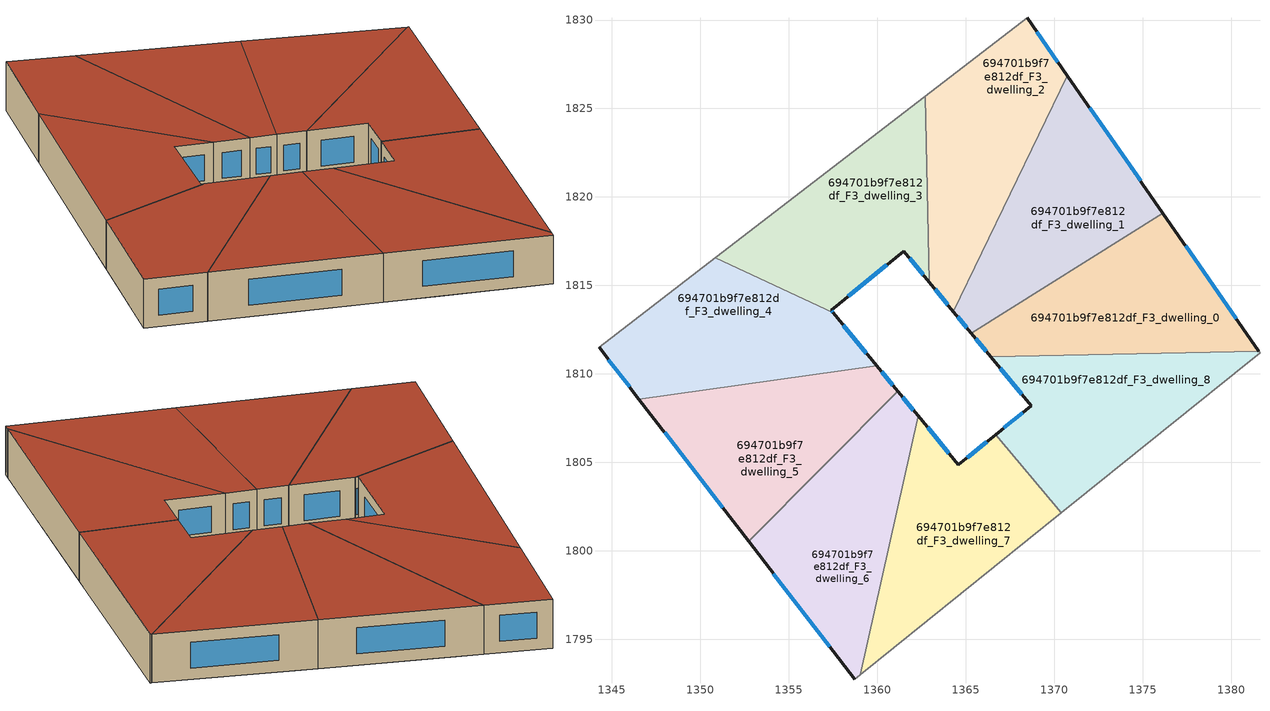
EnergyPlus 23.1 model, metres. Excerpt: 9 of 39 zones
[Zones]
694701b9f7e812df_F3_dwelling_0
 floor to 694701b9f7e812df_F2_dwelling_0 (EU_floor_Construction): 1376.69,1818.31 1381.58,1811.29 1366.41,1810.97 1365.41,1812.18 z9
 floor to 694701b9f7e812df_F2_dwelling_1 (EU_floor_Construction): 1376.15,1819.09 1376.69,1818.31 1365.41,1812.18 1365.31,1812.31 z9
 wall outside (EU_wall_Construction): 1365.31,1812.31 1366.41,1810.97 / 1381.58,1811.29 1376.15,1819.09 z9:12
 wall to 694701b9f7e812df_F3_dwelling_1 (EU_wall_Construction): 1376.15,1819.09 1365.31,1812.31 z9:12
 wall to 694701b9f7e812df_F3_dwelling_8 (EU_wall_Construction): 1366.41,1810.97 1381.58,1811.29 z9:12
 window (EU_Window_Construction): 1365.57,1812 1366.15,1811.29 / 1380.3,1813.12 1377.42,1817.26 z9.7:11.3
 roof outside (EU_roof_Construction): 1381.58,1811.29 1376.15,1819.09 1365.31,1812.31 1366.41,1810.97 z12
694701b9f7e812df_F3_dwelling_1
 floor to 694701b9f7e812df_F2_dwelling_1 (EU_floor_Construction): 1371.82,1825.31 1376.15,1819.09 1365.31,1812.31 1364.5,1813.29 z9
 floor to 694701b9f7e812df_F2_dwelling_2 (EU_floor_Construction): 1370.74,1826.86 1371.82,1825.31 1364.5,1813.29 1364.31,1813.52 z9
 wall outside (EU_wall_Construction): 1364.31,1813.52 1365.31,1812.31 / 1376.15,1819.09 1370.74,1826.86 z9:12
 wall to 694701b9f7e812df_F3_dwelling_2 (EU_wall_Construction): 1370.74,1826.86 1364.31,1813.52 z9:12
 window (EU_Window_Construction): 1364.54,1813.24 1365.07,1812.6 / 1374.88,1820.91 1372.01,1825.04 z9.7:11.3
 roof outside (EU_roof_Construction): 1376.15,1819.09 1370.74,1826.86 1364.31,1813.52 1365.31,1812.31 z12
694701b9f7e812df_F3_dwelling_2
 floor to 694701b9f7e812df_F2_dwelling_2 (EU_floor_Construction): 1368.48,1830.12 1370.74,1826.86 1364.31,1813.52 1363.6,1814.4 1365.74,1828 z9
 floor to 694701b9f7e812df_F2_dwelling_3 (EU_floor_Construction): 1365.74,1828 1363.6,1814.4 1362.95,1815.18 1362.72,1825.69 z9
 wall outside (EU_wall_Construction): 1362.95,1815.18 1364.31,1813.52 / 1370.74,1826.86 1368.48,1830.12 z9:12
 wall to 694701b9f7e812df_F3_dwelling_3 (EU_wall_Construction): 1362.72,1825.69 1362.95,1815.18 z9:12
 wall adiabatic (EU_wall_Construction): 1368.48,1830.12 1362.72,1825.69 z9:12
 window (EU_Window_Construction): 1363.27,1814.79 1363.99,1813.91 / 1370.21,1827.63 1369.01,1829.35 z9.7:11.3
 roof outside (EU_roof_Construction): 1364.31,1813.52 1370.74,1826.86 1368.48,1830.12 1362.72,1825.69 1362.95,1815.18 z12
694701b9f7e812df_F3_dwelling_3
 floor to 694701b9f7e812df_F2_dwelling_3 (EU_floor_Construction): 1362.72,1825.69 1362.95,1815.18 1361.5,1816.95 1359.56,1815.36 1355.71,1820.29 z9
 floor to 694701b9f7e812df_F2_dwelling_4 (EU_floor_Construction): 1355.71,1820.29 1359.56,1815.36 1357.4,1813.6 1357.51,1813.47 1350.85,1816.56 z9
 wall outside (EU_wall_Construction): 1357.51,1813.47 1357.4,1813.6 1361.5,1816.95 1362.95,1815.18 z9:12
 wall to 694701b9f7e812df_F3_dwelling_4 (EU_wall_Construction): 1350.85,1816.56 1357.51,1813.47 z9:12
 wall adiabatic (EU_wall_Construction): 1362.72,1825.69 1350.85,1816.56 z9:12
 window (EU_Window_Construction): 1361.84,1816.53 1362.61,1815.59 / 1358.36,1814.39 1360.54,1816.16 / 1357.48,1813.5 1357.42,1813.57 z9.7:11.3
 roof outside (EU_roof_Construction): 1362.95,1815.18 1362.72,1825.69 1350.85,1816.56 1357.51,1813.47 1357.4,1813.6 1361.5,1816.95 z12
694701b9f7e812df_F3_dwelling_4
 floor to 694701b9f7e812df_F2_dwelling_4 (EU_floor_Construction): 1357.51,1813.47 1359.33,1811.25 1345.62,1812.53 1350.85,1816.56 z9
 floor to 694701b9f7e812df_F2_dwelling_5 (EU_floor_Construction): 1359.33,1811.25 1359.97,1810.47 1346.54,1808.58 1344.28,1811.5 1345.62,1812.53 z9
 wall outside (EU_wall_Construction): 1359.97,1810.47 1357.51,1813.47 / 1344.28,1811.5 1346.54,1808.58 z9:12
 wall to 694701b9f7e812df_F3_dwelling_5 (EU_wall_Construction): 1346.54,1808.58 1359.97,1810.47 z9:12
 wall adiabatic (EU_wall_Construction): 1350.85,1816.56 1344.28,1811.5 z9:12
 window (EU_Window_Construction): 1359.4,1811.17 1358.09,1812.76 / 1344.81,1810.82 1346.01,1809.26 z9.7:11.3
 roof outside (EU_roof_Construction): 1359.97,1810.47 1357.51,1813.47 1350.85,1816.56 1344.28,1811.5 1346.54,1808.58 z12
694701b9f7e812df_F3_dwelling_5
 floor to 694701b9f7e812df_F2_dwelling_6 (EU_floor_Construction): 1360.46,1809.88 1361.17,1809.02 1352.73,1800.54 1349.02,1805.36 z9
 floor to 694701b9f7e812df_F2_dwelling_5 (EU_floor_Construction): 1359.97,1810.47 1360.46,1809.88 1349.02,1805.36 1346.54,1808.58 z9
 wall outside (EU_wall_Construction): 1361.17,1809.02 1359.97,1810.47 / 1346.54,1808.58 1352.73,1800.54 z9:12
 wall to 694701b9f7e812df_F3_dwelling_6 (EU_wall_Construction): 1352.73,1800.54 1361.17,1809.02 z9:12
 window (EU_Window_Construction): 1360.89,1809.36 1360.26,1810.13 / 1347.99,1806.69 1351.28,1802.43 z9.7:11.3
 roof outside (EU_roof_Construction): 1352.73,1800.54 1361.17,1809.02 1359.97,1810.47 1346.54,1808.58 z12
694701b9f7e812df_F3_dwelling_6
 floor to 694701b9f7e812df_F2_dwelling_6 (EU_floor_Construction): 1361.17,1809.02 1361.52,1808.59 1354.59,1798.14 1352.73,1800.54 z9
 floor to 694701b9f7e812df_F2_dwelling_7 (EU_floor_Construction): 1361.52,1808.59 1362.31,1807.63 1359.03,1793 1358.73,1792.76 1354.59,1798.14 z9
 wall outside (EU_wall_Construction): 1362.31,1807.63 1361.17,1809.02 / 1352.73,1800.54 1358.73,1792.76 z9:12
 wall to 694701b9f7e812df_F3_dwelling_7 (EU_wall_Construction): 1359.03,1793 1362.31,1807.63 z9:12
 wall adiabatic (EU_wall_Construction): 1358.73,1792.76 1359.03,1793 z9:12
 window (EU_Window_Construction): 1362.04,1807.95 1361.44,1808.69 / 1354.14,1798.72 1357.32,1794.59 z9.7:11.3
 roof outside (EU_roof_Construction): 1359.03,1793 1362.31,1807.63 1361.17,1809.02 1352.73,1800.54 1358.73,1792.76 z12
694701b9f7e812df_F3_dwelling_7
 floor to 694701b9f7e812df_F2_dwelling_8 (EU_floor_Construction): 1366.7,1806.57 1370.41,1802.17 1361.05,1794.63 1362.6,1807.28 1364.59,1804.86 z9
 floor to 694701b9f7e812df_F2_dwelling_7 (EU_floor_Construction): 1362.31,1807.63 1362.6,1807.28 1361.05,1794.63 1359.03,1793 z9
 wall outside (EU_wall_Construction): 1366.7,1806.57 1364.59,1804.86 1362.31,1807.63 z9:12
 wall to 694701b9f7e812df_F3_dwelling_8 (EU_wall_Construction): 1370.41,1802.17 1366.7,1806.57 z9:12
 wall adiabatic (EU_wall_Construction): 1359.03,1793 1370.41,1802.17 z9:12
 window (EU_Window_Construction): 1364.05,1805.51 1362.85,1806.98 / 1366.2,1806.17 1365.08,1805.26 z9.7:11.3
 roof outside (EU_roof_Construction): 1370.41,1802.17 1366.7,1806.57 1364.59,1804.86 1362.31,1807.63 1359.03,1793 z12
694701b9f7e812df_F3_dwelling_8
 floor to 694701b9f7e812df_F2_dwelling_8 (EU_floor_Construction): 1371.69,1803.2 1370.41,1802.17 1366.7,1806.57 1367.33,1807.08 z9
 floor to 694701b9f7e812df_F2_dwelling_9 (EU_floor_Construction): 1381.58,1811.29 1381.63,1811.21 1371.69,1803.2 1367.33,1807.08 1368.7,1808.19 1366.41,1810.97 z9
 wall outside (EU_wall_Construction): 1366.41,1810.97 1368.7,1808.19 1366.7,1806.57 z9:12
 wall adiabatic (EU_wall_Construction): 1370.41,1802.17 1381.63,1811.21 1381.58,1811.29 z9:12
 window (EU_Window_Construction): 1368.23,1807.81 1367.17,1806.95 / 1366.95,1810.32 1368.16,1808.84 z9.7:11.3
 roof outside (EU_roof_Construction): 1381.63,1811.21 1381.58,1811.29 1366.41,1810.97 1368.7,1808.19 1366.7,1806.57 1370.41,1802.17 z12
[Building]
EU S2 Campaign: North Axis=0; Terrain=City; Solar Distribution=FullExterior
[Site:Location]
Budapest.Ferenc.Liszt.Intl.AP: Latitude=47.437; Longitude=19.256; Time Zone=1; Elevation=185
[SizingPeriod:WeatherFileDays]
AnnualSizingPeriod: Begin Month=1; Begin Day of Month=1; End Month=12; End Day of Month=31; Day of Week for Start Day=Monday; Use Weather File Daylight Saving Period=No; Use Weather File Rain and Snow Indicators=No
[MATERIAL]
EU_InternalMass_Material: Roughness=MediumRough; Thickness=0.1; Conductivity=1; Density=1800; Specific Heat=900; Thermal Absorptance=0.9; Solar Absorptance=0.7; Visible Absorptance=0.7
[MATERIAL:NOMASS] Roughness=MediumRough; Thermal Absorptance=0.9; Solar Absorptance=0.7; Visible Absorptance=0.7
Name | Thermal Resistance
EU_wall_NoMass | 0.832559
EU_roof_NoMass | 1.39638
EU_floor_NoMass | 0.872794
[WINDOWMATERIAL:SIMPLEGLAZINGSYSTEM]
EU_Window_SimpleGlazing: UFactor=2.79869; Solar Heat Gain Coefficient=0.75; Visible Transmittance=0.75
[CONSTRUCTION]
EU_wall_Construction: EU_wall_NoMass
EU_roof_Construction: EU_roof_NoMass
EU_floor_Construction: EU_floor_NoMass
EU_Window_Construction: EU_Window_SimpleGlazing
EU_InternalMass_Construction: EU_InternalMass_Material
[ZONE] Type=1; Multiplier=1; Ceiling Height=autocalculate; Floor Area=autocalculate; Part of Total Floor Area=Yes
Name | Volume
694701b9f7e812df_F3_dwelling_0; 694701b9f7e812df_F3_dwelling_7 | 213.059
694701b9f7e812df_F3_dwelling_1 | 213.038
694701b9f7e812df_F3_dwelling_2 | 213.041
694701b9f7e812df_F3_dwelling_3; 694701b9f7e812df_F3_dwelling_5 | 213.068
694701b9f7e812df_F3_dwelling_4 | 213.034
694701b9f7e812df_F3_dwelling_6 | 213.029
694701b9f7e812df_F3_dwelling_8 | 213.048
[INTERNALMASS] Construction=EU_InternalMass_Construction
Name | Zone or ZoneList | Surface Area
694701b9f7e812df_F3_dwelling_0_EU_InternalMass | 694701b9f7e812df_F3_dwelling_0 | 71.0195
694701b9f7e812df_F3_dwelling_1_EU_InternalMass | 694701b9f7e812df_F3_dwelling_1 | 71.0126
694701b9f7e812df_F3_dwelling_2_EU_InternalMass | 694701b9f7e812df_F3_dwelling_2 | 71.0138
694701b9f7e812df_F3_dwelling_3_EU_InternalMass | 694701b9f7e812df_F3_dwelling_3 | 71.023
694701b9f7e812df_F3_dwelling_4_EU_InternalMass | 694701b9f7e812df_F3_dwelling_4 | 71.0112
694701b9f7e812df_F3_dwelling_5_EU_InternalMass | 694701b9f7e812df_F3_dwelling_5 | 71.0227
694701b9f7e812df_F3_dwelling_6_EU_InternalMass | 694701b9f7e812df_F3_dwelling_6 | 71.0094
694701b9f7e812df_F3_dwelling_7_EU_InternalMass | 694701b9f7e812df_F3_dwelling_7 | 71.02
694701b9f7e812df_F3_dwelling_8_EU_InternalMass | 694701b9f7e812df_F3_dwelling_8 | 71.0161
[OTHEREQUIPMENT] Fuel Type=Electricity; Design Level Calculation Method=Watts/Area; Power per Zone Floor Area=1; Fraction Latent=0; Fraction Radiant=0; Fraction Lost=0; Carbon Dioxide Generation Rate=0; EndUse Subcategory=EU_Step8_InternalGains
Name | Zone or ZoneList or Space or SpaceList | Schedule
EU_Step8_InternalGain_694701b9f7e812df_F3_dwelling_0_f000 | 694701b9f7e812df_F3_dwelling_0 | EU_Step8_GainSchedule_694701b9f7e812df_F3_dwelling_0_f000
EU_Step8_InternalGain_694701b9f7e812df_F3_dwelling_1_f000 | 694701b9f7e812df_F3_dwelling_1 | EU_Step8_GainSchedule_694701b9f7e812df_F3_dwelling_1_f000
EU_Step8_InternalGain_694701b9f7e812df_F3_dwelling_2_f000 | 694701b9f7e812df_F3_dwelling_2 | EU_Step8_GainSchedule_694701b9f7e812df_F3_dwelling_2_f000
EU_Step8_InternalGain_694701b9f7e812df_F3_dwelling_3_f000 | 694701b9f7e812df_F3_dwelling_3 | EU_Step8_GainSchedule_694701b9f7e812df_F3_dwelling_3_f000
EU_Step8_InternalGain_694701b9f7e812df_F3_dwelling_4_f000 | 694701b9f7e812df_F3_dwelling_4 | EU_Step8_GainSchedule_694701b9f7e812df_F3_dwelling_4_f000
EU_Step8_InternalGain_694701b9f7e812df_F3_dwelling_5_f000 | 694701b9f7e812df_F3_dwelling_5 | EU_Step8_GainSchedule_694701b9f7e812df_F3_dwelling_5_f000
EU_Step8_InternalGain_694701b9f7e812df_F3_dwelling_6_f000 | 694701b9f7e812df_F3_dwelling_6 | EU_Step8_GainSchedule_694701b9f7e812df_F3_dwelling_6_f000
EU_Step8_InternalGain_694701b9f7e812df_F3_dwelling_7_f000 | 694701b9f7e812df_F3_dwelling_7 | EU_Step8_GainSchedule_694701b9f7e812df_F3_dwelling_7_f000
EU_Step8_InternalGain_694701b9f7e812df_F3_dwelling_8_f000 | 694701b9f7e812df_F3_dwelling_8 | EU_Step8_GainSchedule_694701b9f7e812df_F3_dwelling_8_f000
[ZONEVENTILATION:DESIGNFLOWRATE] Schedule=EU_AlwaysOn; Design Flow Rate Calculation Method=AirChanges/Hour; Air Changes per Hour=0.475469; Ventilation Type=Natural; Fan Pressure Rise=0; Fan Total Efficiency=1; Constant Term Coefficient=1; Temperature Term Coefficient=0; Velocity Term Coefficient=0; Velocity Squared Term Coefficient=0; Minimum Indoor Temperature=-100; Maximum Indoor Temperature=100; Delta Temperature=-100; Minimum Outdoor Temperature=-100; Maximum Outdoor Temperature=100; Maximum Wind Speed=40
Name | Zone or ZoneList or Space or SpaceList
EU_ConstantAir_694701b9f7e812df_F3_dwelling_0 | 694701b9f7e812df_F3_dwelling_0
EU_ConstantAir_694701b9f7e812df_F3_dwelling_1 | 694701b9f7e812df_F3_dwelling_1
EU_ConstantAir_694701b9f7e812df_F3_dwelling_2 | 694701b9f7e812df_F3_dwelling_2
EU_ConstantAir_694701b9f7e812df_F3_dwelling_3 | 694701b9f7e812df_F3_dwelling_3
EU_ConstantAir_694701b9f7e812df_F3_dwelling_4 | 694701b9f7e812df_F3_dwelling_4
EU_ConstantAir_694701b9f7e812df_F3_dwelling_5 | 694701b9f7e812df_F3_dwelling_5
EU_ConstantAir_694701b9f7e812df_F3_dwelling_6 | 694701b9f7e812df_F3_dwelling_6
EU_ConstantAir_694701b9f7e812df_F3_dwelling_7 | 694701b9f7e812df_F3_dwelling_7
EU_ConstantAir_694701b9f7e812df_F3_dwelling_8 | 694701b9f7e812df_F3_dwelling_8
[HVACTEMPLATE:THERMOSTAT] Constant Heating Setpoint=20; Constant Cooling Setpoint=50
EU_HeatOnly_694701b9f7e812df_F0_dwelling_0; EU_HeatOnly_694701b9f7e812df_F0_dwelling_1; EU_HeatOnly_694701b9f7e812df_F0_dwelling_2; EU_HeatOnly_694701b9f7e812df_F0_dwelling_3; EU_HeatOnly_694701b9f7e812df_F0_dwelling_4; EU_HeatOnly_694701b9f7e812df_F0_dwelling_5; EU_HeatOnly_694701b9f7e812df_F0_dwelling_6; EU_HeatOnly_694701b9f7e812df_F0_dwelling_7; EU_HeatOnly_694701b9f7e812df_F0_dwelling_8; EU_HeatOnly_694701b9f7e812df_F0_dwelling_9; EU_HeatOnly_694701b9f7e812df_F1_dwelling_0; EU_HeatOnly_694701b9f7e812df_F1_dwelling_1; EU_HeatOnly_694701b9f7e812df_F1_dwelling_2; EU_HeatOnly_694701b9f7e812df_F1_dwelling_3; EU_HeatOnly_694701b9f7e812df_F1_dwelling_4; EU_HeatOnly_694701b9f7e812df_F1_dwelling_5; EU_HeatOnly_694701b9f7e812df_F1_dwelling_6; EU_HeatOnly_694701b9f7e812df_F1_dwelling_7; EU_HeatOnly_694701b9f7e812df_F1_dwelling_8; EU_HeatOnly_694701b9f7e812df_F1_dwelling_9; EU_HeatOnly_694701b9f7e812df_F2_dwelling_0; EU_HeatOnly_694701b9f7e812df_F2_dwelling_1; EU_HeatOnly_694701b9f7e812df_F2_dwelling_2; EU_HeatOnly_694701b9f7e812df_F2_dwelling_3; EU_HeatOnly_694701b9f7e812df_F2_dwelling_4; EU_HeatOnly_694701b9f7e812df_F2_dwelling_5; EU_HeatOnly_694701b9f7e812df_F2_dwelling_6; EU_HeatOnly_694701b9f7e812df_F2_dwelling_7; EU_HeatOnly_694701b9f7e812df_F2_dwelling_8; EU_HeatOnly_694701b9f7e812df_F2_dwelling_9; EU_HeatOnly_694701b9f7e812df_F3_dwelling_0; EU_HeatOnly_694701b9f7e812df_F3_dwelling_1; EU_HeatOnly_694701b9f7e812df_F3_dwelling_2; EU_HeatOnly_694701b9f7e812df_F3_dwelling_3; EU_HeatOnly_694701b9f7e812df_F3_dwelling_4; EU_HeatOnly_694701b9f7e812df_F3_dwelling_5; EU_HeatOnly_694701b9f7e812df_F3_dwelling_6; EU_HeatOnly_694701b9f7e812df_F3_dwelling_7; EU_HeatOnly_694701b9f7e812df_F3_dwelling_8
[HVACTEMPLATE:ZONE:IDEALLOADSAIRSYSTEM] System Availability Schedule=EU_AlwaysOn; Maximum Heating Supply Air Temperature=50; Minimum Cooling Supply Air Temperature=13; Maximum Heating Supply Air Humidity Ratio=0.0156; Minimum Cooling Supply Air Humidity Ratio=0.0077; Heating Limit=NoLimit; Cooling Limit=NoLimit; Heating Availability Schedule=EU_AlwaysOn; Cooling Availability Schedule=EU_CoolingOff; Dehumidification Control Type=ConstantSensibleHeatRatio; Cooling Sensible Heat Ratio=0.7; Dehumidification Setpoint=60; Humidification Control Type=None; Humidification Setpoint=30; Outdoor Air Method=None; Outdoor Air Flow Rate per Person=0.00944; Outdoor Air Flow Rate per Zone Floor Area=0; Outdoor Air Flow Rate per Zone=0; Demand Controlled Ventilation Type=None; Outdoor Air Economizer Type=NoEconomizer; Heat Recovery Type=None; Sensible Heat Recovery Effectiveness=0.7; Latent Heat Recovery Effectiveness=0.65
Name | Template Thermostat
694701b9f7e812df_F3_dwelling_0 | EU_HeatOnly_694701b9f7e812df_F3_dwelling_0
694701b9f7e812df_F3_dwelling_1 | EU_HeatOnly_694701b9f7e812df_F3_dwelling_1
694701b9f7e812df_F3_dwelling_2 | EU_HeatOnly_694701b9f7e812df_F3_dwelling_2
694701b9f7e812df_F3_dwelling_3 | EU_HeatOnly_694701b9f7e812df_F3_dwelling_3
694701b9f7e812df_F3_dwelling_4 | EU_HeatOnly_694701b9f7e812df_F3_dwelling_4
694701b9f7e812df_F3_dwelling_5 | EU_HeatOnly_694701b9f7e812df_F3_dwelling_5
694701b9f7e812df_F3_dwelling_6 | EU_HeatOnly_694701b9f7e812df_F3_dwelling_6
694701b9f7e812df_F3_dwelling_7 | EU_HeatOnly_694701b9f7e812df_F3_dwelling_7
694701b9f7e812df_F3_dwelling_8 | EU_HeatOnly_694701b9f7e812df_F3_dwelling_8
[SIZING:ZONE] Zone Cooling Design Supply Air Temperature Input Method=SupplyAirTemperature; Zone Cooling Design Supply Air Temperature=13; Zone Heating Design Supply Air Temperature Input Method=SupplyAirTemperature; Zone Heating Design Supply Air Temperature=50; Zone Cooling Design Supply Air Humidity Ratio=0.008; Zone Heating Design Supply Air Humidity Ratio=0.008; Cooling Design Air Flow Method=DesignDay; Cooling Design Air Flow Rate=0; Cooling Minimum Air Flow per Zone Floor Area=0.000762; Cooling Minimum Air Flow=0; Cooling Minimum Air Flow Fraction=0.2; Heating Design Air Flow Method=DesignDay; Heating Design Air Flow Rate=0; Heating Maximum Air Flow per Zone Floor Area=0.002032; Heating Maximum Air Flow=0.141576; Heating Maximum Air Flow Fraction=0.3; Account for Dedicated Outdoor Air System=No; Dedicated Outdoor Air System Control Strategy=NeutralSupplyAir; Dedicated Outdoor Air Low Setpoint Temperature for Design=autosize; Dedicated Outdoor Air High Setpoint Temperature for Design=autosize; Zone Load Sizing Method=Sensible Load Only No Latent Load; Zone Latent Cooling Design Supply Air Humidity Ratio Input Method=HumidityRatioDifference; Zone Cooling Design Supply Air Humidity Ratio Difference=0.005; Zone Latent Heating Design Supply Air Humidity Ratio Input Method=HumidityRatioDifference; Zone Humidification Design Supply Air Humidity Ratio Difference=0.005
694701b9f7e812df_F3_dwelling_0; 694701b9f7e812df_F3_dwelling_1; 694701b9f7e812df_F3_dwelling_2; 694701b9f7e812df_F3_dwelling_3; 694701b9f7e812df_F3_dwelling_4; 694701b9f7e812df_F3_dwelling_5; 694701b9f7e812df_F3_dwelling_6; 694701b9f7e812df_F3_dwelling_7; 694701b9f7e812df_F3_dwelling_8
[SCHEDULE:CONSTANT]
Name | Hourly Value
EU_AlwaysOn | 1
EU_CoolingOff | 0
[SCHEDULE:FILE] Column Number=1; Rows to Skip at Top=0; Number of Hours of Data=8760; Column Separator=Comma; Interpolate to Timestep=No; Minutes per Item=60; Adjust Schedule for Daylight Savings=Yes
Name | File
EU_Step8_GainSchedule_694701b9f7e812df_F3_dwelling_0_f000 | ../../schedules/694701b9f7e812df/694701b9f7e812df_F3_dwelling_0_f000_gain.csv
EU_Step8_GainSchedule_694701b9f7e812df_F3_dwelling_1_f000 | ../../schedules/694701b9f7e812df/694701b9f7e812df_F3_dwelling_1_f000_gain.csv
EU_Step8_GainSchedule_694701b9f7e812df_F3_dwelling_2_f000 | ../../schedules/694701b9f7e812df/694701b9f7e812df_F3_dwelling_2_f000_gain.csv
EU_Step8_GainSchedule_694701b9f7e812df_F3_dwelling_3_f000 | ../../schedules/694701b9f7e812df/694701b9f7e812df_F3_dwelling_3_f000_gain.csv
EU_Step8_GainSchedule_694701b9f7e812df_F3_dwelling_4_f000 | ../../schedules/694701b9f7e812df/694701b9f7e812df_F3_dwelling_4_f000_gain.csv
EU_Step8_GainSchedule_694701b9f7e812df_F3_dwelling_5_f000 | ../../schedules/694701b9f7e812df/694701b9f7e812df_F3_dwelling_5_f000_gain.csv
EU_Step8_GainSchedule_694701b9f7e812df_F3_dwelling_6_f000 | ../../schedules/694701b9f7e812df/694701b9f7e812df_F3_dwelling_6_f000_gain.csv
EU_Step8_GainSchedule_694701b9f7e812df_F3_dwelling_7_f000 | ../../schedules/694701b9f7e812df/694701b9f7e812df_F3_dwelling_7_f000_gain.csv
EU_Step8_GainSchedule_694701b9f7e812df_F3_dwelling_8_f000 | ../../schedules/694701b9f7e812df/694701b9f7e812df_F3_dwelling_8_f000_gain.csv
